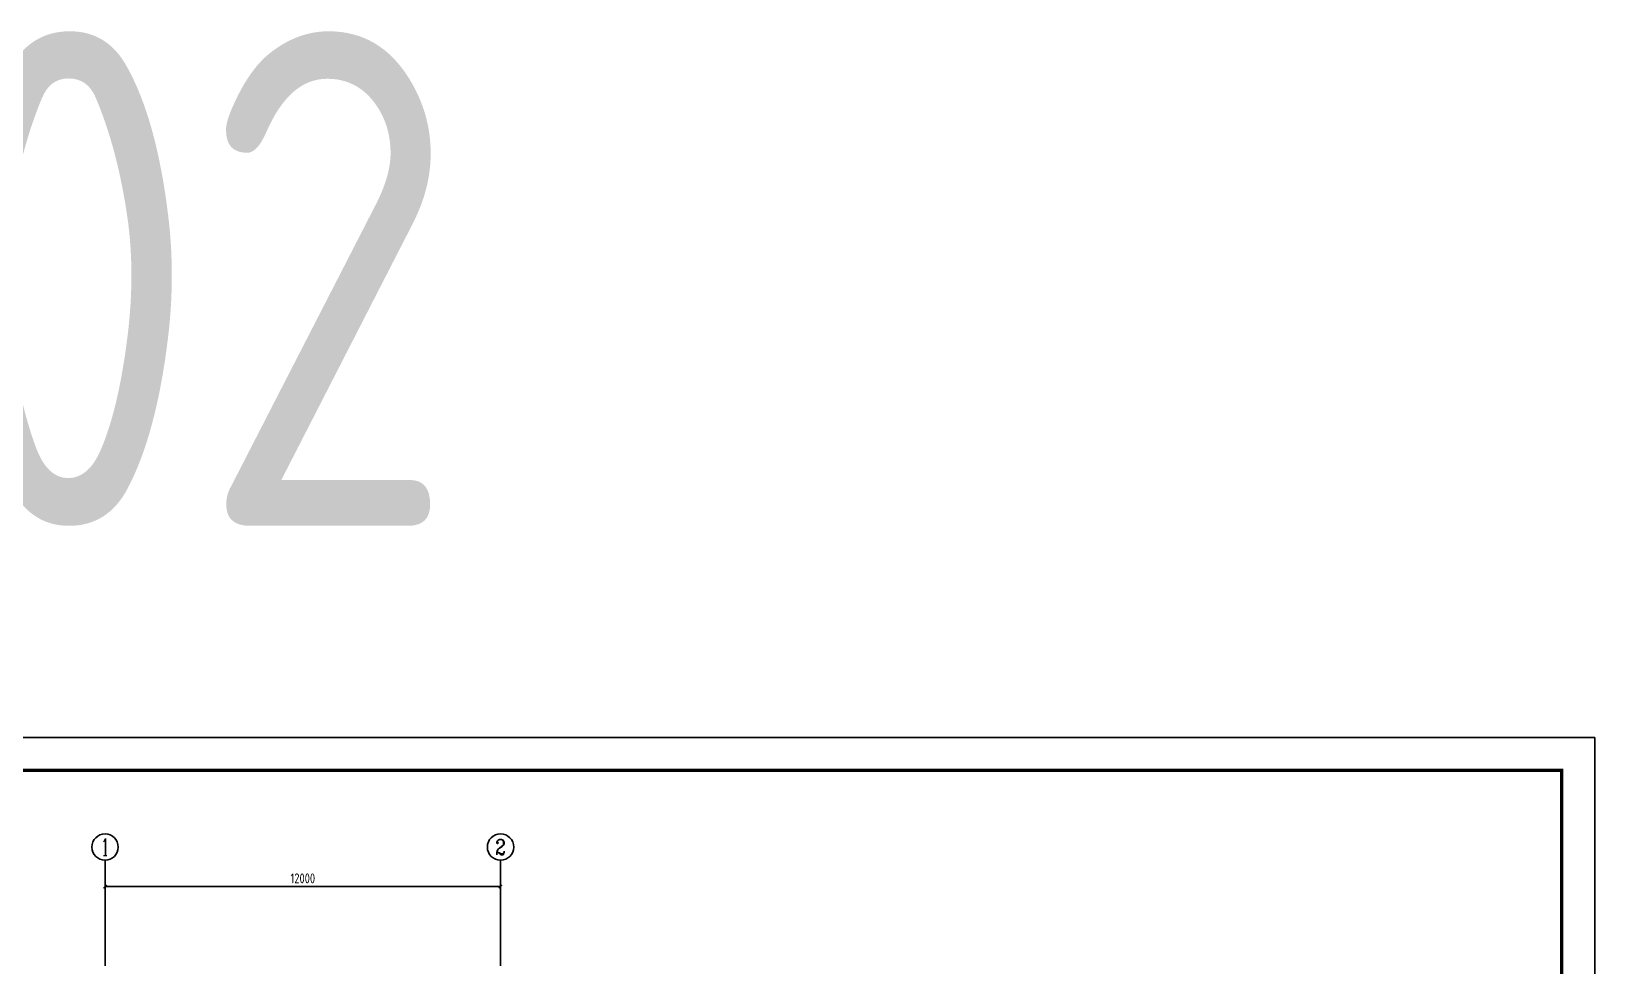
# Model space of a CAD drawing. Header units: millimetres. Extents: x 865974 to 875117, y 41124 to 44891.
# Drawn here: x 867254.5 to 867728.9, y 41648.4 to 41931.8 of the extents above; entities that cross this region are included whole.
import ezdxf
from ezdxf.enums import TextEntityAlignment as Align

# ---------------------------------------------------------------- set-up
doc = ezdxf.new("R2010")
doc.units = ezdxf.units.MM
doc.header["$LTSCALE"] = 1000
doc.header["$MEASUREMENT"] = 0
for name, color, linetype in [('AXIS', 3, 'Continuous'), ('AXIS_TEXT', 7, 'Continuous'), ('标注', 7, 'Continuous'), ('梁集中标注', 2, 'Continuous')]:
    doc.layers.add(name, color=color, linetype=linetype)
doc.styles.add('_TCH_AXIS', font='COMPLEX', dxfattribs={"bigfont": 'GBCBIG'})
doc.styles.add('COMPLEX', font='COMPLEX')
doc.styles.add('GBHZ', font='gbenor.shx', dxfattribs={"width": 0.9, "bigfont": 'gbcbig.shx'})
doc.dimstyles.new('Y100', dxfattribs={"dimscale": 0, "dimtxt": 3, "dimasz": 0.01, "dimexe": 1.2, "dimexo": 2, "dimgap": 1, "dimtad": 1, "dimdec": 0, "dimlfac": 100, "dimzin": 0, "dimdsep": 46, "dimtxsty": 'GBHZ', "dimblk": 'DX', "dimcen": 0.09, "dimdle": 1, "dimclrd": 7, "dimclre": 7, "dimclrt": 7, "dimadec": 0, "dimazin": 0, "dimtfac": 1, "dimtdec": 0, "dimtix": 1, "dimtmove": 2, "dimatfit": 3, "dimldrblk": 'DX', "dimfxl": 0, "dimtolj": 1, "dimtzin": 0, "dimarcsym": 0})

# ---------------------------------------------------------------- blocks, each defined once
blk = doc.blocks.new('_AXISO')
blk.add_circle((0, 0), 0.5)
at = {"layer": 'AXIS_TEXT', "style": 'COMPLEX', "width": 1.041667}
blk.add_attdef('A', text='', height=0.56, dxfattribs=at).set_placement((-0.25, -0.28), (0.25, -0.28), align=Align.FIT)
blk = doc.blocks.new('DX')
at = {"color": 0, "linetype": 'ByBlock', "const_width": 40}
blk.add_lwpolyline([(-54, -51), (46, 49)], dxfattribs=at)
blk = doc.blocks.new('*D725')
at = {"layer": 'Defpoints', "color": 0, "transparency": 16777216}
for p in [(867396.92, 41672.38), (867276.92, 41648.38), (867396.92, 41648.38)]:
    blk.add_point(p, dxfattribs=at)
at = {"layer": '标注', "color": 7, "lineweight": -2, "transparency": 16777216}
for p, q in [((867276.92, 41650.38), (867276.92, 41673.58)), ((867276.93, 41672.38), (867396.91, 41672.38)), ((867396.92, 41650.38), (867396.92, 41673.58))]:
    blk.add_line(p, q, dxfattribs=at)
at = {"layer": '标注', "color": 7, "lineweight": -2, "transparency": 16777216, "xscale": 0.01, "yscale": 0.01, "zscale": 0.01, "rotation": 180}
blk.add_blockref('DX', (867276.92, 41672.38), dxfattribs=at)
at = {"layer": '标注', "color": 7, "lineweight": -2, "transparency": 16777216, "xscale": 0.01, "yscale": 0.01, "zscale": 0.01}
blk.add_blockref('DX', (867396.92, 41672.38), dxfattribs=at)
at = {"layer": '标注', "color": 7, "transparency": 16777216, "insert": (867336.92, 41674.88), "char_height": 3, "attachment_point": 5, "style": 'GBHZ'}
blk.add_mtext('\\A1;12000', dxfattribs=at)

msp = doc.modelspace()

# ---------------------------------------------------------------- linework, layer by layer
at = {"color": 0}
for p, q in [((867728.912, 41717.604), (866887.912, 41717.604)), ((866887.912, 41717.604), (867728.912, 41717.604)), ((867728.912, 41717.604), (867728.912, 41123.604))]:
    msp.add_line(p, q, dxfattribs=at)
at = {"color": 0, "const_width": 1}
msp.add_lwpolyline([(867718.912, 41133.604), (866912.912, 41133.604), (866912.912, 41707.604), (867718.912, 41707.604)], close=True, dxfattribs=at)
at = {"layer": 'AXIS', "color": 0}
for p, q in [((867276.92, 41648.384), (867276.92, 41680.384)), ((867396.92, 41648.384), (867396.92, 41680.384))]:
    msp.add_line(p, q, dxfattribs=at)

# ---------------------------------------------------------------- block references
ref = msp.add_blockref('_AXISO', (867276.92, 41684.384), dxfattribs=dict(at, xscale=-8, yscale=8, zscale=8, rotation=180))
ref.add_attrib('A', '1', dxfattribs={"layer": 'AXIS_TEXT', "color": 0, "height": 5.147, "style": '_TCH_AXIS'}).set_placement((867275.817, 41681.81), (867278.023, 41681.81), align=Align.FIT)
ref = msp.add_blockref('_AXISO', (867396.92, 41684.384), dxfattribs=dict(at, xscale=-8, yscale=8, zscale=8, rotation=180))
ref.add_attrib('A', '2', dxfattribs={"layer": 'AXIS_TEXT', "color": 0, "height": 4.659, "style": '_TCH_AXIS'}).set_placement((867395.367, 41682.054), (867398.473, 41682.054), align=Align.FIT)

# ---------------------------------------------------------------- texts
at = {"layer": '梁集中标注', "style": 'GBHZ', "width": 0.9}
msp.add_text('02', height=150, dxfattribs=at).set_placement((867226.597, 41781.806))

# ---------------------------------------------------------------- dimensions: what is measured, and where the dimension line sits
at = {"layer": '标注'}
dim = msp.add_linear_dim(base=(867396.92, 41672.384), p1=(867276.92, 41648.384), p2=(867396.92, 41648.384), dimstyle='Y100', override={"dimscale": 1, "dimfxl": 150}, dxfattribs=at)
dim.commit()
dim.dimension.update_dxf_attribs({"geometry": '*D725', "text_midpoint": (867336.92, 41674.884)})

doc.saveas('drawing.dxf')
